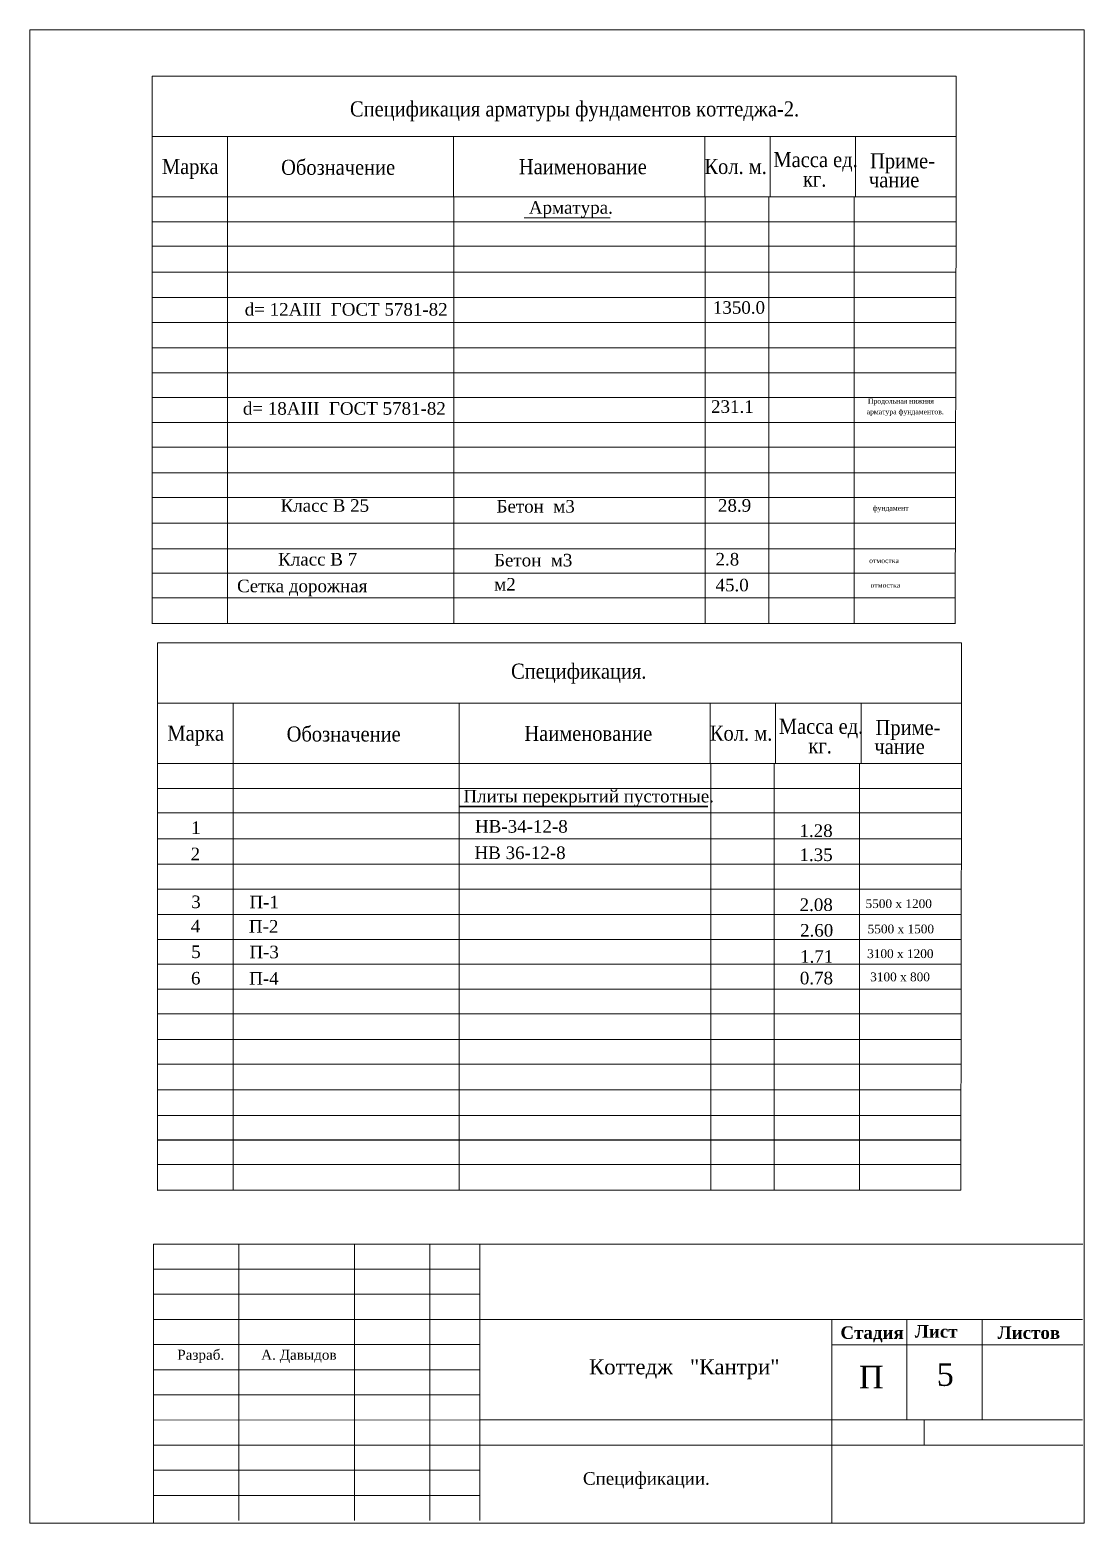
# Model space of a CAD drawing. Extents: x 1526320 to 3332998, y -546296 to 333165.
# Drawn here: x 3312013 to 3332998, y -57825 to -28120 of the extents above; entities that cross this region are included whole.
import ezdxf

# ---------------------------------------------------------------- set-up
doc = ezdxf.new("R2010")
doc.units = 0
doc.header["$LTSCALE"] = 500
doc.header["$MEASUREMENT"] = 0
doc.layers.add('Для печати', color=250, linetype='CONTINUOUS', lineweight=0)
doc.styles.add('NAKLON', font='TIMESBD.TTF', dxfattribs={"height": 500})
doc.styles.get("Standard").update_dxf_attribs({"font": 'TIMES.TTF', "height": 150})

msp = doc.modelspace()

# ---------------------------------------------------------------- linework, layer by layer
at = {"layer": 'Для печати', "color": 5, "linetype": 'Continuous', "lineweight": 15, "ltscale": 0.13}
for p, q in [((3330446.5, -31441.8), (3314447.5, -31441.8)), ((3315948.6, -31440.1), (3315948.6, -39930.6)), ((3320450.3, -31442.8), (3320450.3, -39929.4)), ((3325456.2, -31438.8), (3325456.2, -39929.5)), ((3326718.8, -31443.1), (3326718.8, -39931)), ((3328419.2, -31434.4), (3328419.2, -39935.9)), ((3314445.7, -31937.8), (3330440.1, -31937.8)), ((3330440.1, -32425.6), (3314441, -32425.6)), ((3314441, -32938.7), (3330436.1, -32938.7)), ((3314443.8, -33443.5), (3330433.1, -33443.5)), ((3330431.7, -33939.1), (3314444.5, -33939.1)), ((3330441.8, -34445.2), (3314437.7, -34445.2)), ((3314441, -34939.9), (3330442.5, -34939.9)), ((3330441.8, -35433.9), (3314437.7, -35433.9)), ((3330441.8, -35435.2), (3314437.7, -35435.2)), ((3314441, -35929.2), (3330442.5, -35929.2)), ((3330441.8, -36423.9), (3314437.7, -36423.9)), ((3330431.7, -36930), (3314444.5, -36930)), ((3314443.8, -37425.5), (3330433.1, -37425.5)), ((3314441, -37930.4), (3330436.1, -37930.4)), ((3330440.1, -38443.5), (3314447.5, -38443.5)), ((3314445.7, -38930.6), (3330440.1, -38930.6)), ((3314445.7, -38931.3), (3330440.1, -38931.3)), ((3330440.1, -39418.5), (3314441, -39418.5)), ((3314441, -39931.6), (3330436.1, -39931.6)), ((3330555.9, -42714.7), (3314556.9, -42714.7)), ((3316057.9, -42713), (3316057.9, -51203.5)), ((3320559.7, -42715.7), (3320559.7, -51202.3)), ((3325565.6, -42711.7), (3325565.6, -51202.4)), ((3326828.2, -42716), (3326828.2, -51203.9)), ((3328528.5, -42707.3), (3328528.5, -51208.8)), ((3314555.1, -43210.7), (3330549.5, -43210.7)), ((3330549.5, -43698.5), (3314550.4, -43698.5)), ((3314550.4, -44211.6), (3330545.4, -44211.6)), ((3314553.1, -44716.4), (3330542.5, -44716.4)), ((3330541.1, -45212), (3314553.9, -45212)), ((3330551.1, -45718.1), (3314547.1, -45718.1)), ((3314550.3, -46212.8), (3330551.8, -46212.8)), ((3330551.1, -46706.8), (3314547.1, -46706.8)), ((3330551.1, -46708.1), (3314547.1, -46708.1)), ((3314550.3, -47202.1), (3330551.8, -47202.1)), ((3330551.1, -47696.8), (3314547.1, -47696.8)), ((3330541.1, -48202.9), (3314553.9, -48202.9)), ((3314553.1, -48698.5), (3330542.5, -48698.5)), ((3314550.4, -49203.3), (3330545.4, -49203.3)), ((3330549.5, -49716.4), (3314556.9, -49716.4)), ((3314555.1, -50203.5), (3330549.5, -50203.5)), ((3314555.1, -50204.2), (3330549.5, -50204.2)), ((3330549.5, -50691.4), (3314550.4, -50691.4)), ((3314550.4, -51204.5), (3330545.4, -51204.5)), ((3314472.2, -57814.1), (3314472.2, -52277)), ((3314472.2, -52277), (3332974.2, -52277)), ((3320966.3, -53268.3), (3314475, -53268.3)), ((3314497.4, -53772.2), (3332968.5, -53772.2)), ((3327974.7, -53771.3), (3327974.7, -57825.2)), ((3329471.3, -53771.3), (3329471.3, -55769.2)), ((3330967.9, -53771.3), (3330967.9, -55769.2)), ((3314484.9, -54775.2), (3320972.6, -54775.2)), ((3320973.8, -55769.3), (3327967.5, -55769.3)), ((3327967.5, -55769.3), (3332968.2, -55769.3)), ((3329816.7, -55769.2), (3329816.7, -56272.2))]:
    msp.add_line(p, q, dxfattribs=at)
at = {"layer": 'Для печати', "color": 5, "linetype": 'Continuous', "lineweight": 15}
for p, q in [((3323562.1, -31859.9), (3321853.2, -31859.9)), ((3316171.8, -57773.1), (3316172.8, -52273.1)), ((3318471.8, -57773.5), (3318472.8, -52273.5)), ((3319971.8, -57773.7), (3319972.8, -52273.7)), ((3320971.8, -57773.9), (3320972.8, -52273.9)), ((3314472.7, -52772.8), (3320972.7, -52773.9)), ((3314472.5, -53772.8), (3320972.5, -53773.9)), ((3314472.4, -54272.8), (3320972.4, -54273.9)), ((3327974.4, -54275.8), (3332974.4, -54276.7)), ((3314472.3, -55272.8), (3320972.3, -55273.9)), ((3314472.2, -55772.8), (3320972.2, -55773.9)), ((3314472.1, -56272.8), (3332972.1, -56275.9)), ((3314472, -56772.8), (3320972, -56773.9)), ((3314471.9, -57272.8), (3320971.9, -57273.9))]:
    msp.add_line(p, q, dxfattribs=at)
at = {"layer": 'Для печати', "color": 5, "linetype": 'Continuous', "lineweight": 30}
msp.add_line((3325506.3, -43570.3), (3320550.4, -43570.3), dxfattribs=at)
at = {"layer": 'Для печати', "color": 5, "linetype": 'Continuous', "lineweight": 15, "ltscale": 0.13}
for points in [[(3312012.8, -28120.4), (3332998.3, -28120.4), (3332998.3, -57823.4), (3312012.8, -57823.4)], [(3314447.5, -29042.3), (3330448.5, -29042.3), (3330448.5, -31442), (3314447.5, -31442)], [(3314447.5, -30242.3), (3330448.5, -30242.3), (3330448.5, -31442), (3314447.5, -31442)], [(3315947.9, -30242.3), (3320447.6, -30242.3), (3320447.6, -31442), (3315947.9, -31442)], [(3320447.6, -30242.3), (3325448, -30242.3), (3325448, -31442), (3320447.6, -31442)], [(3325448, -30242.3), (3326748.1, -30242.3), (3326748.1, -31442), (3325448, -31442)], [(3326748.1, -30242.3), (3328448.3, -30242.3), (3328448.3, -31442), (3326748.1, -31442)], [(3328448.3, -30242.3), (3330448.5, -30242.3), (3330448.5, -31442), (3328448.3, -31442)], [(3330433.9, -39930.4), (3314447.5, -39932.4), (3314447.5, -31442), (3330448.5, -31442)], [(3314556.8, -40315.2), (3330557.8, -40315.2), (3330557.8, -42714.9), (3314556.8, -42714.9)], [(3314556.8, -41515.2), (3330557.8, -41515.2), (3330557.8, -42714.9), (3314556.8, -42714.9)], [(3316057.3, -41515.2), (3320557, -41515.2), (3320557, -42714.9), (3316057.3, -42714.9)], [(3320557, -41515.2), (3325557.3, -41515.2), (3325557.3, -42714.9), (3320557, -42714.9)], [(3325557.3, -41515.2), (3326857.4, -41515.2), (3326857.4, -42714.9), (3325557.3, -42714.9)], [(3326857.4, -41515.2), (3328557.6, -41515.2), (3328557.6, -42714.9), (3326857.4, -42714.9)], [(3328557.6, -41515.2), (3330557.8, -41515.2), (3330557.8, -42714.9), (3328557.6, -42714.9)], [(3330543.3, -51203.3), (3314556.8, -51205.3), (3314556.8, -42714.9), (3330557.8, -42714.9)]]:
    msp.add_lwpolyline(points, close=True, dxfattribs=at)

# ---------------------------------------------------------------- texts
at = {"layer": 'Для печати', "color": 5, "linetype": 'Continuous', "lineweight": 15, "ltscale": 0.13, "width": 0.9}
for s, p in [('Спецификация арматуры фундаментов коттеджа-2.', (3318384.6, -29842.8)), ('Масса ед.', (3326812.5, -30851.4)), ('Приме-', (3328737.1, -30875.4)), ('Марка', (3314641.1, -30988.1)), ('Обозначение', (3317014.3, -31003.8)), ('Наименование', (3321746.4, -30992.1)), ('Кол. м.', (3325439, -30987.2)), ('кг.', (3327400, -31239.4)), ('чание', (3328713.8, -31253.5)), ('Спецификация.', (3321590.7, -41027.3)), ('Масса ед.', (3326921.9, -42124.3)), ('Приме-', (3328846.5, -42148.3)), ('Марка', (3314750.5, -42261)), ('Обозначение', (3317123.7, -42276.7)), ('Наименование', (3321855.8, -42265)), ('Кол. м.', (3325548.3, -42260.1)), ('кг.', (3327509.4, -42512.3)), ('чание', (3328823.1, -42526.4))]:
    msp.add_text(s, height=300, dxfattribs=at).set_placement(p)
at = {"layer": 'Для печати', "color": 5, "linetype": 'Continuous', "lineweight": 15}
for s, height, p in [('Арматура.', 250, (3321944.9, -31778)), ('d= 12AIII  ГОСТ 5781-82', 250, (3316289.7, -33805.6)), ('1350.0', 250, (3325608, -33768.1)), ('d= 18AIII  ГОСТ 5781-82', 250, (3316253.5, -35776.3)), ('231.1', 250, (3325571.8, -35738.7)), ('Продольная нижняя', 100, (3328694.6, -35555.2)), ('арматура фундаментов.', 100, (3328668.8, -35767.5)), ('Класс В 25', 250, (3317004.2, -37706.6)), ('Бетон  м3', 250, (3321302.6, -37723.6)), ('28.9', 250, (3325709.8, -37705.4)), ('фундамент', 100, (3328787.5, -37683.8)), ('Класс В 7', 250, (3316955.3, -38776.6)), ('Бетон  м3', 250, (3321253.6, -38793.7)), ('2.8', 250, (3325660.8, -38775.4)), ('отмостка', 100, (3328719.3, -38728.6)), ('Сетка дорожная', 250, (3316137.9, -39307.4)), ('м2', 250, (3321256.5, -39274.1)), ('45.0', 250, (3325661.1, -39288.9)), ('отмостка', 100, (3328746.5, -39218.3)), ('Разраб.', 200, (3314946.2, -54575.6)), ('А. Давыдов', 200, (3316616.6, -54575.6)), ('5', 450, (3330064.5, -55094.4)), ('П', 450, (3328514.6, -55144.2))]:
    msp.add_text(s, height=height, dxfattribs=at).set_placement(p)
at = {"layer": 'Для печати', "color": 5, "linetype": 'Continuous', "lineweight": 30}
for s, height, p in [('Плиты перекрытий пустотные.', 250, (3320642.2, -43488.4)), ('1', 250, (3315223.6, -44114.6)), ('НВ-34-12-8', 250, (3320873.1, -44090.5)), ('1.28', 250, (3327331.8, -44175.8)), ('2', 250, (3315213.1, -44638.7)), ('НВ 36-12-8', 250, (3320862.6, -44614.7)), ('1.35', 250, (3327331.9, -44654.4)), ('3', 250, (3315224.8, -45590.8)), ('П-1', 250, (3316382.2, -45595)), ('2.08', 250, (3327334.9, -45648)), ('5500 х 1200', 175, (3328646.3, -45589.8)), ('4', 250, (3315216.2, -46074.6)), ('П-2', 250, (3316373.5, -46078.8)), ('2.60', 250, (3327343.6, -46157.7)), ('5500 х 1500', 175, (3328688.9, -46092.9)), ('5', 250, (3315224.8, -46584.3)), ('П-3', 250, (3316382.2, -46588.5)), ('1.71', 250, (3327343.6, -46678.4)), ('3100 х 1200', 175, (3328678.5, -46584.9)), ('6', 250, (3315220.3, -47109.6)), ('П-4', 250, (3316377.7, -47113.8)), ('0.78', 250, (3327339.1, -47107.9)), ('3100 х 800', 175, (3328739.1, -47046.7))]:
    msp.add_text(s, height=height, dxfattribs=at).set_placement(p)
at = {"layer": 'Для печати', "color": 5, "linetype": 'Continuous', "lineweight": 15, "ltscale": 0.13, "style": 'NAKLON'}
for s, p in [('Стадия', (3328146.9, -54160.3)), ('Лист', (3329626.4, -54136)), ('Листов', (3331275.7, -54160.3))]:
    msp.add_text(s, height=250, dxfattribs=at).set_placement(p)
at = {"layer": 'Для печати', "color": 5, "linetype": 'Continuous', "lineweight": 9}
msp.add_text('Коттедж   "Кантри"', height=300, dxfattribs=at).set_placement((3323142.5, -54865.4))
at = {"layer": 'Для печати', "color": 5, "linetype": 'Continuous', "lineweight": 50, "ltscale": 0.13}
msp.add_text('Спецификации.', height=250, dxfattribs=at).set_placement((3323022.1, -57061.7))

doc.saveas('drawing.dxf')
